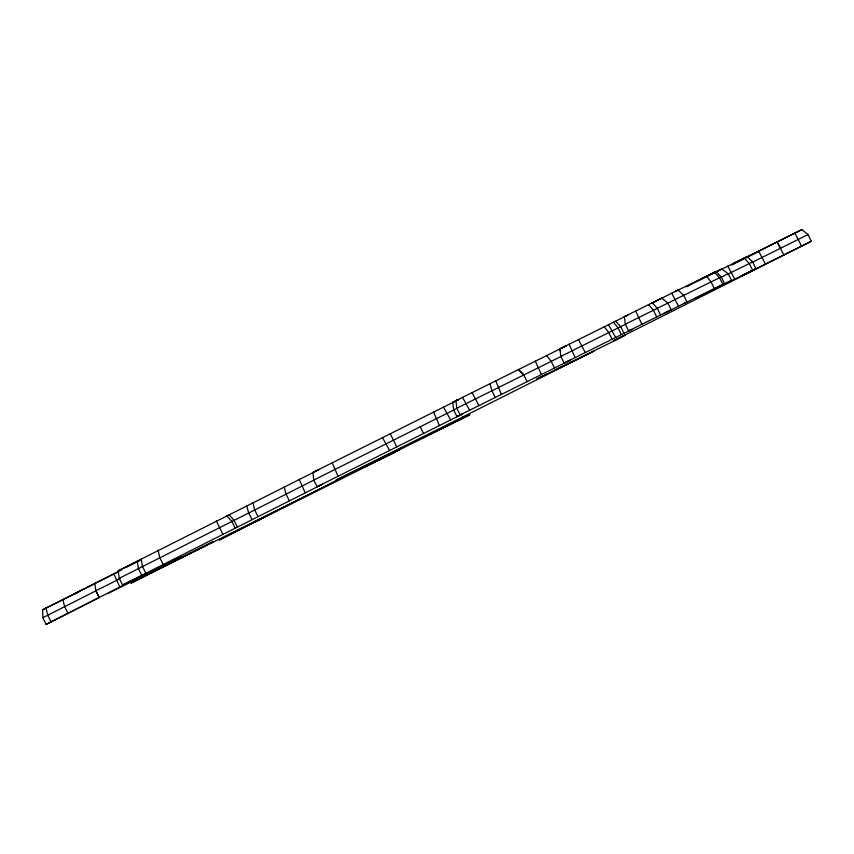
<?xml version="1.0" encoding="UTF-8"?>
<svg xmlns="http://www.w3.org/2000/svg" width="854" height="854" viewBox="0 0 854 854"><rect width="100%" height="100%" fill="white"/><g stroke="black" fill="none" stroke-linecap="round" stroke-linejoin="round"><path stroke-width="1.28" d="M137.216 561.153L319.311 469.444L312.938 472.454L313.76 480.065L317.09 486.748L322.46 484.207L122.549 585.011L119.218 578.329L118.183 570.814L137.216 561.153L138.412 568.572L141.743 575.254M382.87 458.032L379.539 459.826L394.014 452.673L259.883 519.499M724.555 283.592L684.171 303.448L686.99 301.974L683.659 295.292L678.097 290.04L675.13 291.598L715.898 271.54L721.224 276.909L724.555 283.592L708.916 291.609L731.547 280.432L728.216 273.739L721.641 268.999L700.269 279.557L715.898 271.54M122.549 585.011L146.301 573.6L46.148 624.402L42.807 617.72L42.7 609.745L121.951 569.682M109.195 576.375L86.403 587.894M452.737 402.394L457.552 399.95L455.919 400.675L456.826 408.244L460.157 414.927L461.939 414.126L456.997 416.645L453.666 409.952L452.737 402.394L458.662 399.565L312.938 472.454M455.919 400.675L566.223 345.838L559.893 348.838L560.864 356.385L564.195 363.067L570.525 360.068L460.157 414.927M559.893 348.838L627.882 315.083L624.338 316.663L625.309 324.2L628.64 330.882L631.8 329.473L564.195 363.067M686.99 301.974L663.526 313.674L671.201 309.778L667.871 303.085L661.797 298.099L651.367 303.394L678.097 290.04M692.978 283.4L686.392 286.752L689.754 285.087M811.3 241.276L741.528 275.949L755.971 268.615L752.641 261.922L747.207 256.606L732.913 263.875L801.895 229.598L807.969 234.594L811.3 241.276L613.225 340.959L625.213 335.142L615.841 340.106L554.983 369.995M735.155 263.096L731.654 264.879L742.702 259.509M801.895 229.598L748.328 256.424M119.218 578.329L314.518 479.799M42.807 617.72L95.915 590.829L94.773 583.378M453.666 409.952L457.616 407.945M560.864 356.385L626.238 323.89M46.148 624.402L99.245 597.512L95.84 590.787L119.998 578.67M107.689 593.605L158.417 568.326M721.641 268.999L694.078 282.845M317.09 486.748L462.601 413.966L456.997 416.645M731.547 280.432L695.796 298.43L755.971 268.615M624.338 316.663L661.797 298.099M744.869 258.42L752.459 254.599M313.76 480.065L453.794 409.984M456.826 408.244L561.921 356.033M625.309 324.2L667.871 303.085M667.113 303.522L683.659 295.292M751.733 262.594L807.969 234.594M628.64 330.882L671.201 309.778M712.652 273.696L747.207 256.606M135.38 562.69L126.285 567.269M137.761 561.505L140.131 560.32M85.293 588.438L74.245 593.968L78.792 591.833M727.971 274.059L752.641 261.922M389.947 454.531L399.405 449.812L387.438 455.63M683.157 295.612L721.224 276.909M364.082 467.234L469.924 414.798L336.06 480.087L463.861 416.421M42.7 609.745L78.76 591.875M747.207 256.99L732.412 264.292L735.347 262.957M110.326 575.82L118.247 571.902M721.064 277.272L728.216 273.739M166.733 564.355L213.084 541.703L130.918 583.218L348.923 474.376L219.211 540.016L264.601 517.097L255.303 521.762L260.481 519.253M140.195 560.256L118.183 570.814M463.135 416.784L593.946 351.122L536.782 378.995L547.82 373.636M753.495 254.097L759.729 251.044M376.881 459.858L377.938 459.399M99.245 597.512L95.84 590.787M518.389 369.504L523.641 374.895L527.153 381.599M518.581 369.526L523.812 374.917M714.307 272.202L719.527 277.625L722.858 284.307M615.499 321.2L620.666 326.644L623.996 333.338M226.662 515.784L231.765 521.26L235.096 527.943M744.24 258.004L749.257 263.523L752.587 270.206M652.285 302.796L657.27 308.326L660.601 315.009M229.043 514.695L233.964 520.257L237.305 526.939M648.549 304.568L653.342 310.194L656.683 316.877M613.332 322.139L618.029 327.787L621.36 334.469M546.571 355.52L551.14 361.253L554.47 367.935M706.439 276.034L710.998 281.777L714.328 288.471M604.141 326.687L608.699 332.419L612.03 339.102M608.4 324.648L615.638 337.383M462.537 397.377L469.593 410.208M382.517 437.643L389.584 450.485M727.736 266.16L734.782 279.012M443.514 407.07L450.56 419.912M559.551 349.233L560.747 351.304M578.404 339.572L585.278 352.499M472.113 392.637L478.923 405.597M671.724 293.189L678.503 306.159M777.097 241.992L783.865 254.972M758.651 251.108L765.419 264.089M794.903 233.046L801.543 246.091M777.225 241.928L780.535 248.29M641.845 324.264L635.675 310.984M575.105 357.527L569.106 344.162M541.383 374.458L535.277 361.146M501.362 394.313L495.736 380.767M495.245 397.42L491.915 390.737L490.047 383.649M439.351 425.505L433.597 412.023M420.221 426.776L423.552 433.458M396.79 446.92L390.267 433.821M338.045 476.222L332.195 462.783M305.188 492.747L299.178 479.382M289.335 500.796L285.994 494.114L284.243 486.972M257.993 516.553L254.663 509.859L252.912 502.718M252.026 519.574L248.695 512.891L246.689 505.878M222.798 534.017L216.275 520.919M162.997 564.11L159.666 557.427L158.161 550.168M145.735 573.002L142.404 566.319L141.22 558.89M119.838 587.093L113.795 573.749M67.968 613.407L64.637 606.724L62.886 599.572M51.091 621.893L47.76 615.2L46.009 608.059M160.808 567.184L149.322 573.023L181.678 556.776L160.808 567.184"/></g></svg>
